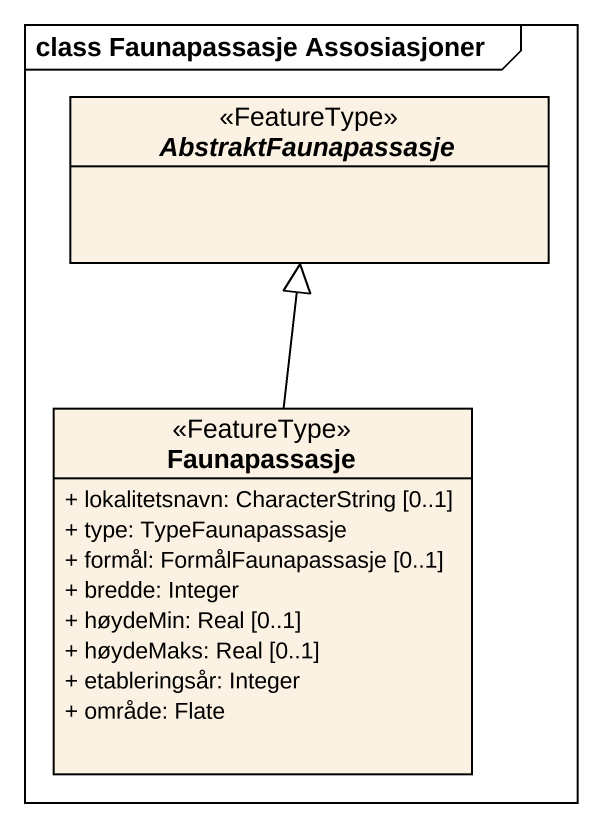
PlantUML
@startuml
mainframe class Faunapassasje Assosiasjoner
hide circle
hide empty members
skinparam classAttributeIconSize 0
abstract class AbstraktFaunapassasje <<FeatureType>>
class Faunapassasje <<FeatureType>> {
  + lokalitetsnavn: CharacterString [0..1]
  + type: TypeFaunapassasje
  + formål: FormålFaunapassasje [0..1]
  + bredde: Integer
  + høydeMin: Real [0..1]
  + høydeMaks: Real [0..1]
  + etableringsår: Integer
  + område: Flate
}
Faunapassasje -up-|> AbstraktFaunapassasje
@enduml
